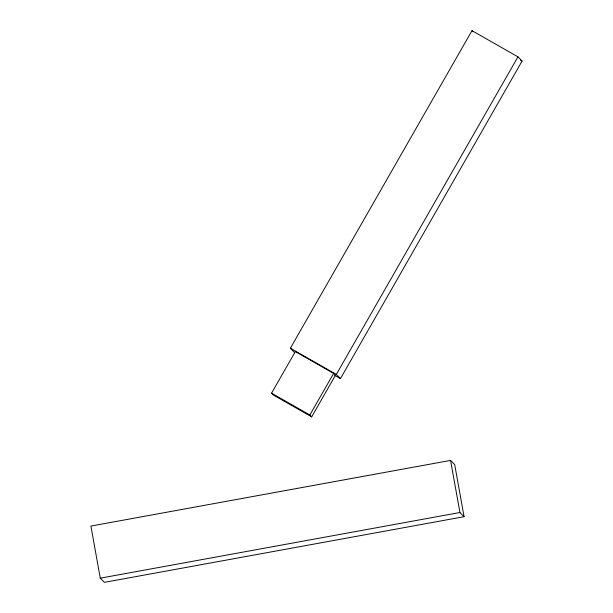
<?xml version="1.0" encoding="UTF-8"?>
<svg xmlns="http://www.w3.org/2000/svg" width="613" height="613" viewBox="0 0 613 613"><rect width="100%" height="100%" fill="white"/><g stroke="black" fill="none" stroke-linecap="round" stroke-linejoin="round"><path stroke-width="0.92" d="M294.501 352.406L290.363 348.222L472.002 30.65L517.954 56.848L522.092 61.032L340.46 378.604L334.713 375.325M271.551 393.171L295.343 351.563L333.641 373.394L335.48 375.256L311.68 416.863L273.39 395.033L271.551 393.171L309.841 415.001L311.68 416.863M309.841 415.001L333.641 373.394M340.46 378.604L336.322 374.413L517.954 56.848M450.563 460.409L90.908 526.069L100.279 578.166L104.417 582.35L464.072 516.69L454.7 464.593L450.563 460.409L459.934 512.506L464.072 516.69M100.279 578.166L459.934 512.506M520.452 60.097L522.092 61.032M290.363 348.222L336.322 374.413M472.002 30.65L473.182 31.845"/></g></svg>
